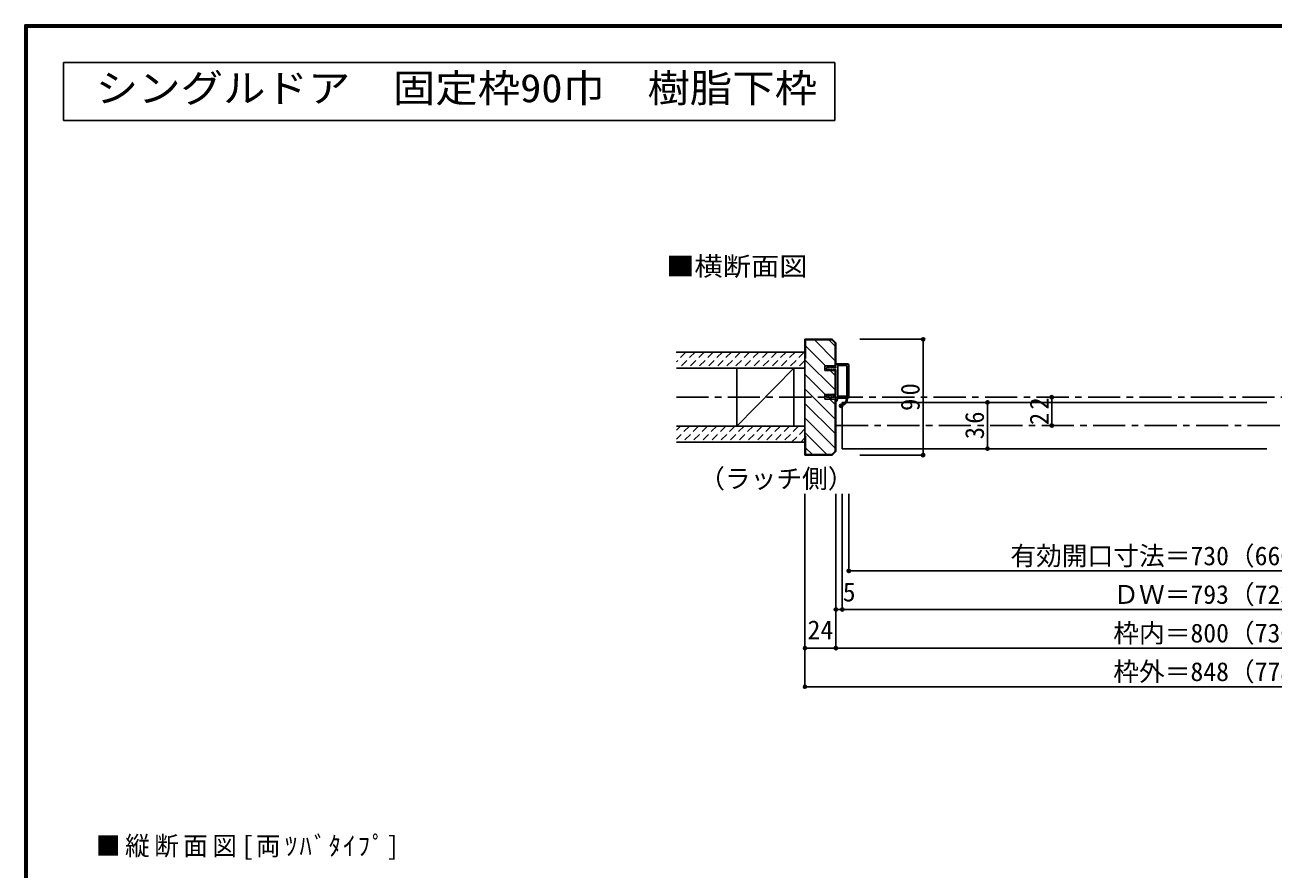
# Model space of a CAD drawing. Units: millimetres at full size, sheet at 1:5. Extents: x -973 to 977, y -718 to 696.
# Drawn here: x -973 to -3, y 40 to 696 of the extents above; entities that cross this region are included whole.
import ezdxf
from ezdxf.enums import TextEntityAlignment as Align

# ---------------------------------------------------------------- set-up
doc = ezdxf.new("R2010")
doc.units = ezdxf.units.MM
doc.header["$LTSCALE"] = 5
doc.header["$PDMODE"] = 32
doc.header["$PDSIZE"] = 2.5
doc.linetypes.add('CHAIN1', pattern=[8, 5, -1, 1, -1])
doc.linetypes.add('DASHED1', pattern=[1.8, 1.2, -0.6])
for name, color, linetype in [('0-0_補助線', 7, 'Continuous'), ('0-1_通り芯', 4, 'CHAIN1'), ('0-3_仕上げ', 7, 'Continuous'), ('0-4_枠', 3, 'Continuous'), ('0-6_扉', 6, 'Continuous'), ('0-A_文字', 7, 'Continuous'), ('0-B_寸法', 7, 'Continuous'), ('0-C_ハッチ', 4, 'DASHED1'), ('F-1_枠', 6, 'Continuous')]:
    doc.layers.add(name, color=color, linetype=linetype)
doc.styles.add('ＭＳ ゴシック', font='')
doc.styles.get('ＭＳ ゴシック').set_extended_font_data('MS Gothic')

# ---------------------------------------------------------------- blocks, each defined once
blk = doc.blocks.new('2')
at = {"layer": '0-0_補助線'}
for p, q in [((-9.846, -9.622), (-9.846, 15.078)), ((-8.846, 16.078), (0.354, 16.078)), ((-8.846, 15.878), (0.637, 15.878)), ((-8.446, 14.378), (-8.446, -8.922)), ((-8.146, 14.678), (-1.546, 14.678)), ((-1.246, 14.378), (-1.246, -8.922)), ((0.154, 11.653), (2.154, 11.653)), ((0.154, 11.653), (0.154, -8.497)), ((2.154, 10.953), (2.154, 11.653)), ((3.154, 11.653), (2.512, 10.83)), ((3.154, 11.653), (6.154, 11.653)), ((4.154, 13.753), (4.154, 13.053)), ((5.154, 13.053), (4.512, 13.876)), ((7.154, 13.053), (5.154, 13.053)), ((6.154, 10.953), (6.154, 11.653)), ((7.558, 12.258), (6.516, 10.835)), ((-1.546, -9.222), (-8.146, -9.222)), ((0.154, -8.497), (2.154, -8.497)), ((2.154, -7.797), (2.154, -8.497)), ((3.154, -8.497), (2.512, -7.674)), ((3.154, -8.497), (6.154, -8.497)), ((6.154, -7.797), (6.154, -8.497)), ((7.558, -9.101), (6.516, -7.679)), ((-1.48, -10.622), (-8.846, -10.622)), ((-1.189, -10.85), (-0.732, -12.694)), ((0.354, -12.922), (-0.441, -12.922)), ((4.154, -9.897), (0.154, -9.897)), ((0.154, -9.897), (0.154, -10.622)), ((0.154, -10.622), (0.645, -12.548)), ((4.154, -10.597), (4.154, -9.897)), ((5.154, -9.897), (4.512, -10.72)), ((7.154, -9.897), (5.154, -9.897))]:
    blk.add_line(p, q, dxfattribs=at)
for points in [[(-9.646, 15.078), (-9.646, -9.622), (-9.846, -9.622)], [(4.154, 13.053), (0.154, 13.053), (0.649, 15.723)]]:
    blk.add_lwpolyline(points, dxfattribs=at)
for centre, radius, start, end in [((-8.846, 15.078), 1, 90, 180), ((-8.846, 15.078), 0.8, 90, 180), ((-8.146, 14.378), 0.3, 90, 180), ((-1.546, 14.378), 0.3, 0, 90), ((0.354, 15.778), 0.3, 349.49875, 90), ((2.354, 10.953), 0.2, 180, 322.03043), ((4.354, 13.753), 0.2, 37.96957, 180), ((6.354, 10.953), 0.2, 180, 323.78053), ((7.154, 12.553), 0.5, 323.78053, 90), ((-8.846, -9.622), 1, 180, 270), ((-8.146, -8.922), 0.3, 180, 270), ((-1.546, -8.922), 0.3, 270, 0), ((2.354, -7.797), 0.2, 37.96957, 180), ((6.354, -7.797), 0.2, 36.21947, 180), ((7.154, -9.397), 0.5, 270, 36.21947), ((-2.846, -10.72), 6, 179.06153, 259.29815), ((-2.846, -10.72), 5.3, 178.93757, 259.29815), ((-3.896, -16.272), 0.35, 259.29815, 79.29815), ((-1.48, -10.922), 0.3, 13.9282, 90), ((-0.441, -12.622), 0.3, 193.9282, 270), ((0.354, -12.622), 0.3, 270, 14.29438), ((4.354, -10.597), 0.2, 180, 322.03043)]:
    blk.add_arc(centre, radius, start, end, dxfattribs=at)
blk.add_point((-3.896, -16.622), dxfattribs=at)

msp = doc.modelspace()

# ---------------------------------------------------------------- linework, layer by layer
at = {"layer": '0-1_通り芯'}
for p, q in [((-467, 406.5), (468, 406.5)), ((-343, 384.5), (344, 384.5))]:
    msp.add_line(p, q, dxfattribs=at)
at = {"layer": '0-3_仕上げ', "color": 2}
for p, q in [((-467, 441.5), (-367, 441.5)), ((-467, 429), (-367, 429)), ((-467, 384), (-367, 384)), ((-467, 371.5), (-367, 371.5))]:
    msp.add_line(p, q, dxfattribs=at)
at = {"layer": '0-3_仕上げ'}
msp.add_line((-375.572, 429), (-420, 384), dxfattribs=at)
at = {"layer": '0-3_仕上げ', "color": 3}
for p, q in [((-420, 429), (-420, 384)), ((-375.572, 429), (-375.572, 384))]:
    msp.add_line(p, q, dxfattribs=at)
at = {"layer": '0-4_枠'}
for p, q in [((-346.036, 451), (-366.5, 451)), ((-366.5, 436.5), (-366.5, 451)), ((-346.036, 451), (-343.5, 448.464)), ((-345.828, 451.5), (-343, 448.672)), ((-343.5, 448.464), (-343.5, 431)), ((-343, 448.672), (-343, 431)), ((-366.5, 436.5), (-367, 436.5)), ((-351.5, 427.3), (-351.5, 431)), ((-351.5, 431), (-343, 431)), ((-343, 427.3), (-351.5, 427.3)), ((-343.5, 408.7), (-343.5, 427.3)), ((-343, 408.7), (-343, 427.3)), ((-351.5, 405), (-351.5, 408.7)), ((-343, 408.7), (-351.5, 408.7)), ((-343, 405), (-351.5, 405)), ((-343.5, 364.536), (-343.5, 405)), ((-343, 364.328), (-343, 405)), ((-366.5, 376.5), (-367, 376.5)), ((-366.5, 376.5), (-366.5, 362)), ((-346.036, 362), (-366.5, 362)), ((-343.5, 364.536), (-346.036, 362))]:
    msp.add_line(p, q, dxfattribs=at)
for points in [[(-345.828, 451.5), (-367, 451.5), (-367, 361.5)], [(-343, 364.328), (-345.828, 361.5), (-367, 361.5)]]:
    msp.add_lwpolyline(points, dxfattribs=at)
at = {"layer": '0-6_扉'}
for p, q in [((-8, 402.5), (-338, 402.5)), ((-338, 366.5), (-338, 402.5)), ((-338, 366.5), (-8, 366.5))]:
    msp.add_line(p, q, dxfattribs=at)
at = {"layer": '0-A_文字', "color": 3}
for p, q in [((-943.333, 621.667), (-943.333, 666.667)), ((-943.333, 666.667), (-343.901, 666.667)), ((-343.901, 666.667), (-343.901, 621.667)), ((-943.333, 621.667), (-343.901, 621.667))]:
    msp.add_line(p, q, dxfattribs=at)
at = {"layer": '0-B_寸法', "color": 4}
for p, q in [((-275.175, 451.5), (-324.495, 451.5)), ((-275.175, 451.5), (-275.175, 361.5)), ((-225.175, 366.5), (-225.175, 402.5)), ((-175.175, 384.5), (-175.175, 406.5)), ((-275.175, 361.5), (-324.495, 361.5)), ((-367, 181.5), (-367, 331.5)), ((-343, 211.5), (-343, 331.5)), ((-338, 241.5), (-338, 331.5)), ((-333, 271.5), (-333, 331.5)), ((-333, 271.5), (284.005, 271.5)), ((-343, 241.5), (344, 241.5)), ((368, 211.5), (-367, 211.5))]:
    msp.add_line(p, q, dxfattribs=at)
msp.add_lwpolyline([(-367, 181.5), (368, 181.5), (368, 331.5)], dxfattribs=at)
at = {"layer": '0-B_寸法'}
for p in [(-275.175, 451.5), (-175.175, 406.5), (-225.175, 402.5), (-175.175, 384.5), (-275.175, 361.5), (-225.175, 366.5), (-333, 271.5), (-343, 241.5), (-338, 241.5), (-367, 211.5), (-343, 211.5), (-367, 181.5)]:
    msp.add_point(p, dxfattribs=at)
at = {"layer": '0-C_ハッチ', "linetype": 'Continuous'}
for p, q in [((-366.5, 446.47), (-351.029, 431)), ((-359.716, 451), (-343.5, 434.784)), ((-348.402, 451), (-343.5, 446.098)), ((-367, 435.657), (-343.5, 412.157)), ((-347.329, 427.3), (-343.5, 423.47)), ((-367, 424.342), (-351.357, 408.7)), ((-367, 413.029), (-343.5, 389.529)), ((-367, 401.716), (-343.5, 378.216)), ((-347.657, 405), (-343.5, 400.843)), ((-367, 390.402), (-343.5, 366.902)), ((-367, 379.088), (-349.912, 362)), ((-366.5, 367.275), (-361.225, 362))]:
    msp.add_line(p, q, dxfattribs=at)
at = {"layer": '0-C_ハッチ'}
for p, q in [((-459.531, 441.5), (-467, 434.031)), ((-466.602, 441.5), (-467, 441.102)), ((-452.46, 441.5), (-464.96, 429)), ((-445.389, 441.5), (-457.889, 429)), ((-438.318, 441.5), (-450.818, 429)), ((-431.247, 441.5), (-443.747, 429)), ((-424.176, 441.5), (-436.676, 429)), ((-417.105, 441.5), (-429.605, 429)), ((-410.034, 441.5), (-422.534, 429)), ((-402.963, 441.5), (-415.463, 429)), ((-395.892, 441.5), (-408.392, 429)), ((-388.821, 441.5), (-401.321, 429)), ((-381.749, 441.5), (-394.249, 429)), ((-374.678, 441.5), (-387.178, 429)), ((-367.607, 441.5), (-380.107, 429)), ((-367, 435.036), (-372.799, 429.237)), ((-456.823, 384), (-467, 373.823)), ((-463.894, 384), (-467, 380.894)), ((-449.752, 384), (-462.252, 371.5)), ((-442.681, 384), (-455.181, 371.5)), ((-435.61, 384), (-448.11, 371.5)), ((-428.539, 384), (-441.039, 371.5)), ((-421.468, 384), (-433.968, 371.5)), ((-414.397, 384), (-426.897, 371.5)), ((-407.326, 384), (-419.826, 371.5)), ((-400.255, 384), (-412.755, 371.5)), ((-393.183, 384), (-405.683, 371.5)), ((-386.112, 384), (-398.612, 371.5)), ((-379.041, 384), (-391.541, 371.5)), ((-371.97, 384), (-384.47, 371.5)), ((-367, 381.899), (-377.399, 371.5)), ((-367, 374.828), (-370.328, 371.5))]:
    msp.add_line(p, q, dxfattribs=at)
at = {"layer": 'F-1_枠'}
for p, q in [((-973.347, 695.833), (-973.347, -700.833)), ((-973.347, 695.833), (976.653, 695.833)), ((-973.347, 695), (976.653, 695)), ((-973.347, 694.167), (976.653, 694.167)), ((-972.514, 695.833), (-972.514, -700.833)), ((-971.68, 695.833), (-971.68, -700.833))]:
    msp.add_line(p, q, dxfattribs=at)

# ---------------------------------------------------------------- block references
at = {"layer": '0-0_補助線', "xscale": -1}
msp.add_blockref('2', (-342.846, 416.422), dxfattribs=at)

# ---------------------------------------------------------------- texts
at = {"layer": '0-A_文字', "color": 3, "style": 'ＭＳ ゴシック', "width": 1.1}
msp.add_text('シングルドア\u3000固定枠90巾\u3000樹脂下枠', height=21.99, dxfattribs=at).set_placement((-918.343, 629.167), align=Align.BOTTOM_LEFT)
at = {"layer": '0-A_文字', "style": 'ＭＳ ゴシック', "width": 1.1}
msp.add_text('■横断面図', height=14.66, dxfattribs=at).set_placement((-474.986, 496.5), align=Align.BOTTOM_LEFT)
at = {"layer": '0-A_文字', "style": 'ＭＳ ゴシック'}
msp.add_text('（ラッチ側）', height=14.66, dxfattribs=at).set_placement((-449.25, 331.5), align=Align.BOTTOM_LEFT)
at = {"layer": '0-A_文字', "insert": (-918.093, 47.089), "char_height": 14.66, "attachment_point": 7, "style": 'ＭＳ ゴシック'}
msp.add_mtext('\\T1.19;\\W0.95;■縦断面図[両ﾂﾊﾞﾀｲﾌﾟ]', dxfattribs=at)
at = {"layer": '0-B_寸法', "style": 'ＭＳ ゴシック'}
for s, p in [('有効開口寸法＝730（660）<640>［617］', (-207.347, 271.5)), ('5', (-337.622, 243.378)), ('ＤＷ＝793（723）<703>［680］', (-127.347, 241.5)), ('24', (-365, 214)), ('枠内＝800（730）<710>［687］', (-127.347, 211.5)), ('枠外＝848（778）<758>［735］', (-127.347, 181.5))]:
    msp.add_text(s, height=14.66, dxfattribs=at).set_placement(p, align=Align.BOTTOM_LEFT)
at = {"layer": '0-B_寸法', "char_height": 14.66, "attachment_point": 7, "rotation": 90, "style": 'ＭＳ ゴシック'}
for s, insert in [('\\T1.27;\\W0.95;90', (-277.675, 395.875)), ('\\T1.27;\\W0.95;22', (-177.675, 384.875)), ('\\T1.27;\\W0.95;36', (-227.675, 373.875))]:
    msp.add_mtext(s, dxfattribs=dict(at, insert=insert))

doc.saveas('drawing.dxf')
